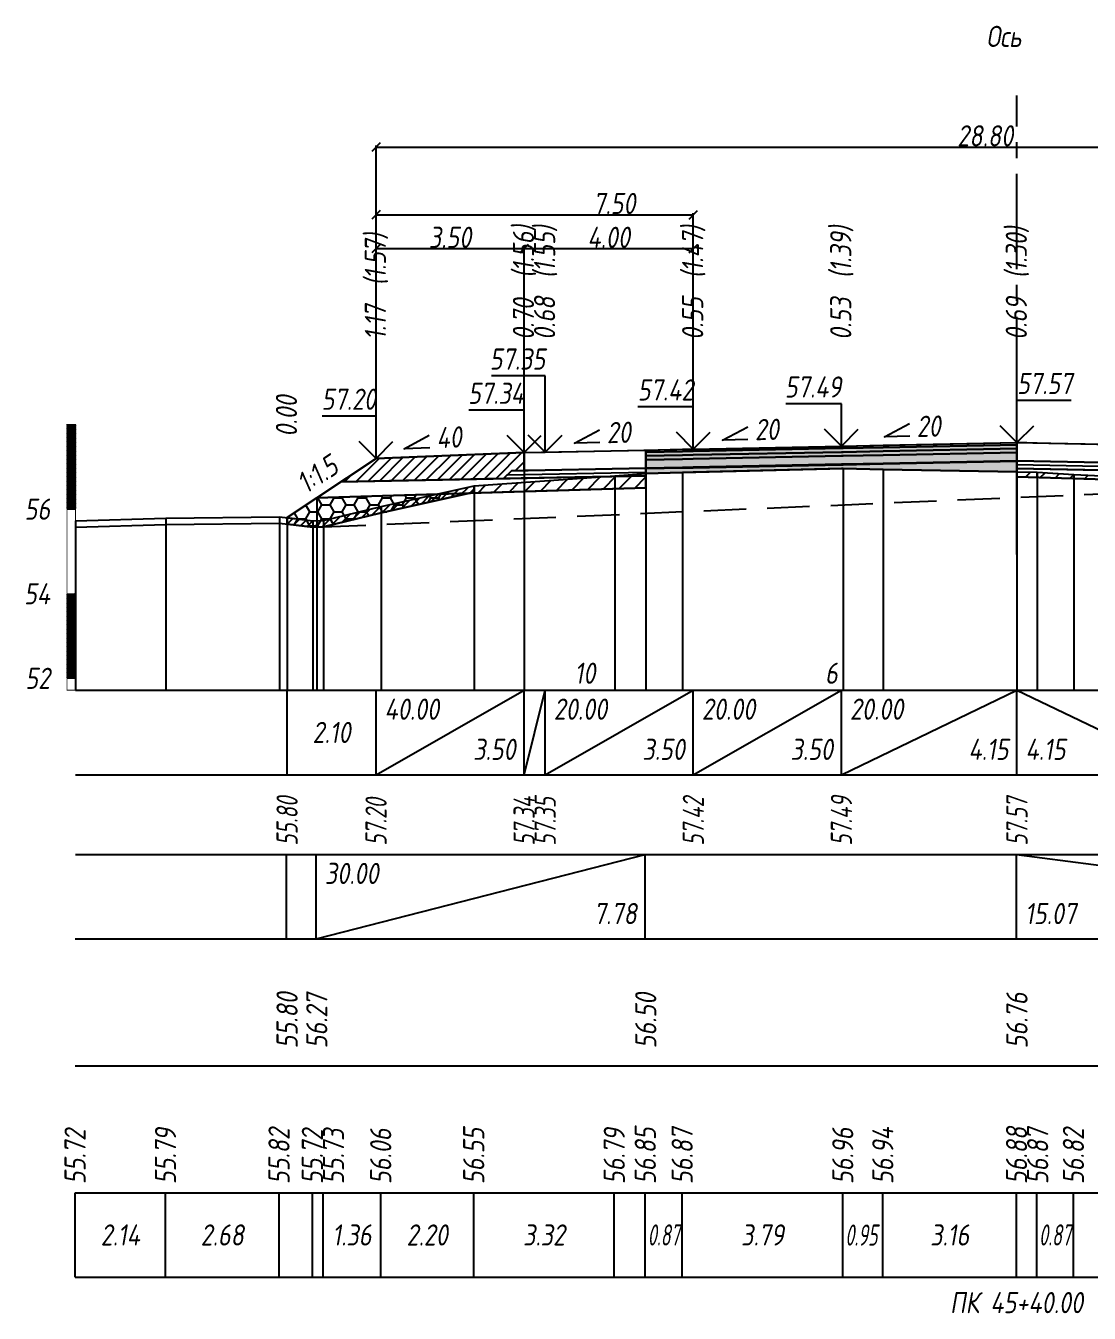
# Model space of a CAD drawing. Extents: x -717 to 1451, y -133302 to 233.
# Drawn here: x -308.7 to -183, y -71871.7 to -71719.4 of the extents above; entities that cross this region are included whole.
import ezdxf
from ezdxf.enums import TextEntityAlignment as Align

# ---------------------------------------------------------------- set-up
doc = ezdxf.new("R2010")
doc.units = 0
doc.linetypes.add('осевая2', pattern=[1.125, 0.75, -0.125, 0.125, -0.125])
doc.linetypes.add('штриховая', pattern=[0.75, 0.5, -0.25])
for name, color, linetype in [('Интерполированный поперечник', 2, 'Continuous'), ('Код_510', 7, 'Continuous'), ('Код_514', 1, 'Continuous'), ('Код_516', 1, 'Continuous'), ('Контур_0', 7, 'Continuous'), ('Контур_2521', 7, 'Continuous'), ('Контур_2564', 7, 'Continuous'), ('Контур_2660', 7, 'Continuous'), ('Контур_2665', 7, 'Continuous'), ('Контур_400', 7, 'Continuous'), ('Контур_508', 7, 'Continuous'), ('Контур_512', 7, 'Continuous'), ('Контур_513', 7, 'Continuous'), ('Красный поперечник', 1, 'Continuous'), ('Линейка абсолютных высот', 7, 'Continuous'), ('Объём_2501', 7, 'Continuous'), ('Объём_2564', 7, 'Continuous'), ('Объём_2650', 7, 'Continuous'), ('Объём_2660', 7, 'Continuous'), ('Объём_2661', 7, 'Continuous'), ('Объём_2665', 7, 'Continuous'), ('Объём_2666', 7, 'Continuous'), ('Объём_2753', 7, 'Continuous'), ('Ось', 1, 'осевая2'), ('Откосы', 7, 'Continuous'), ('Отметки покрытия', 7, 'Continuous'), ('Подписи поперечников', 7, 'Continuous'), ('Рабочие отметки', 7, 'Continuous'), ('Рабочие отметки доп.', 7, 'Continuous'), ('Слои выравнивания', 7, 'Continuous'), ('Таблица', 7, 'Continuous'), ('Уклоны проезжей части', 7, 'Continuous'), ('Черный поперечник', 3, 'Continuous')]:
    doc.layers.add(name, color=color, linetype=linetype)
for name, color, linetype, true_color in [('Контур_2540', 2, 'Continuous', 0xffff00), ('Контур_2560', 2, 'Continuous', 0xffff00), ('Контур_2561', 7, 'Continuous', 0xff8040), ('Контур_2562', 3, 'Continuous', 0x00ff00), ('Контур_2563', 7, 'Continuous', 0xff8000), ('Контур_2570', 7, 'Continuous', 0x80ff00), ('Контур_2725', 7, 'Continuous', 0x323232), ('Контур_2736', 4, 'Continuous', 0x00ffff), ('Контур_2760', 7, 'Continuous', 0x323232), ('Контур_2761', 7, 'Continuous', 0x323232), ('Контур_2762', 7, 'Continuous', 0x323232), ('Контур_2763', 7, 'Continuous', 0x323232), ('Контур_2764', 7, 'Continuous', 0x323232), ('Контур_2765', 7, 'Continuous', 0x323232), ('Контур_402', 7, 'Continuous', 0xff6464), ('Контур_703', 4, 'Continuous', 0x00ffff), ('Объём_2500', 7, 'Continuous', 0xc0c0c0), ('Объём_2520', 7, 'Continuous', 0x80ffff), ('Объём_2540', 2, 'Continuous', 0xffff00), ('Объём_2560', 2, 'Continuous', 0xffff00), ('Объём_2561', 7, 'Continuous', 0xff8040), ('Объём_2562', 3, 'Continuous', 0x00ff00), ('Объём_2563', 7, 'Continuous', 0xff8000), ('Объём_2570', 7, 'Continuous', 0x80ff00), ('Объём_2600', 7, 'Continuous', 0x808000), ('Объём_2746', 2, 'Continuous', 0xffff00)]:
    doc.layers.add(name, color=color, linetype=linetype, true_color=true_color)
doc.styles.get("Standard").update_dxf_attribs({"font": 'txt', "height": 2.5})
doc.styles.add('М', font='romand.shx', dxfattribs={"width": 0.8, "oblique": 10, "height": 2.5})
doc.dimstyles.get("Standard").update_dxf_attribs({"dimtxt": 0.18, "dimasz": 0.18, "dimexe": 0.18, "dimexo": 0.0625, "dimgap": 0.09, "dimtad": 0, "dimtih": 1, "dimtoh": 1, "dimdec": 4, "dimzin": 0, "dimdsep": 46, "dimtxsty": 'Standard', "dimcen": 0.09, "dimadec": 0, "dimazin": 0, "dimtfac": 1, "dimtdec": 4, "dimtofl": 0, "dimtmove": 0, "dimatfit": 3, "dimfxl": 1, "dimtolj": 1, "dimtzin": 0, "dimarcsym": 0})
pattern_1 = [(45.00000125, (-382.841165, -2495.954446), (-0.026516505928, 0.026516504769), []), (135.00000034, (-382.841165, -2495.954446), (-0.02651650519, -0.026516505506), [])]
pattern_2 = [(45, (-383.7343, 0), (-0.898025612, 0.898025612), [])]

# ---------------------------------------------------------------- blocks, each defined once
blk = doc.blocks.new('_Oblique')
at = {"color": 0, "linetype": 'ByBlock', "lineweight": -2}
blk.add_line((-0.5, -0.5), (0.5, 0.5), dxfattribs=at)
blk = doc.blocks.new('*D2999')
at = {"color": 0, "lineweight": -2, "transparency": 16777216}
for p, q in [((-267.33, -71770.6), (-267.33, -71745.62)), ((-267.33, -71745.8), (-249.83, -71745.8)), ((-249.83, -71769.9), (-249.83, -71745.62))]:
    blk.add_line(p, q, dxfattribs=at)
at = {"layer": 'Defpoints', "color": 0, "transparency": 16777216}
for p in [(-249.83, -71745.8), (-249.83, -71769.96), (-267.33, -71770.66)]:
    blk.add_point(p, dxfattribs=at)
at = {"color": 0, "lineweight": -2, "transparency": 16777216, "rotation": 180}
blk.add_blockref('_Oblique', (-267.33, -71745.8), dxfattribs=at)
at = {"color": 0, "lineweight": -2, "transparency": 16777216}
blk.add_blockref('_Oblique', (-249.83, -71745.8), dxfattribs=at)
at = {"color": 0, "transparency": 16777216, "insert": (-258.58, -71744.46), "char_height": 2.5, "width": 0.75, "attachment_point": 5, "style": 'М'}
blk.add_mtext('\\A1;3.50', dxfattribs=at)
blk = doc.blocks.new('*D3001')
at = {"color": 0, "lineweight": -2, "transparency": 16777216}
for p, q in [((-249.83, -71769.9), (-249.83, -71745.62)), ((-249.83, -71745.8), (-229.83, -71745.8)), ((-229.83, -71769.5), (-229.83, -71745.62))]:
    blk.add_line(p, q, dxfattribs=at)
at = {"layer": 'Defpoints', "color": 0, "transparency": 16777216}
for p in [(-229.83, -71745.8), (-249.83, -71769.96), (-229.83, -71769.56)]:
    blk.add_point(p, dxfattribs=at)
at = {"color": 0, "lineweight": -2, "transparency": 16777216, "rotation": 180}
blk.add_blockref('_Oblique', (-249.83, -71745.8), dxfattribs=at)
at = {"color": 0, "lineweight": -2, "transparency": 16777216}
blk.add_blockref('_Oblique', (-229.83, -71745.8), dxfattribs=at)
at = {"color": 0, "transparency": 16777216, "insert": (-239.83, -71744.46), "char_height": 2.5, "width": 0.72, "attachment_point": 5, "style": 'М'}
blk.add_mtext('\\A1;4.00', dxfattribs=at)
blk = doc.blocks.new('*D3004')
at = {"color": 0, "lineweight": -2, "transparency": 16777216}
for p, q in [((-267.33, -71770.6), (-267.33, -71741.62)), ((-267.33, -71741.8), (-229.83, -71741.8)), ((-229.83, -71769.5), (-229.83, -71741.62))]:
    blk.add_line(p, q, dxfattribs=at)
at = {"layer": 'Defpoints', "color": 0, "transparency": 16777216}
for p in [(-229.83, -71741.8), (-229.83, -71769.56), (-267.33, -71770.66)]:
    blk.add_point(p, dxfattribs=at)
at = {"color": 0, "lineweight": -2, "transparency": 16777216, "rotation": 180}
blk.add_blockref('_Oblique', (-267.33, -71741.8), dxfattribs=at)
at = {"color": 0, "lineweight": -2, "transparency": 16777216}
blk.add_blockref('_Oblique', (-229.83, -71741.8), dxfattribs=at)
at = {"color": 0, "transparency": 16777216, "insert": (-239.17, -71740.46), "char_height": 2.5, "width": 0.75, "attachment_point": 5, "style": 'М'}
blk.add_mtext('\\A1;7.50', dxfattribs=at)
blk = doc.blocks.new('*D3005')
at = {"color": 0, "lineweight": -2, "transparency": 16777216}
for p, q in [((-267.33, -71770.6), (-267.33, -71733.62)), ((-123.33, -71770.3), (-123.33, -71733.62)), ((-267.33, -71733.8), (-123.33, -71733.8))]:
    blk.add_line(p, q, dxfattribs=at)
at = {"layer": 'Defpoints', "color": 0, "transparency": 16777216}
for p in [(-123.33, -71733.8), (-267.33, -71770.66), (-123.33, -71770.36)]:
    blk.add_point(p, dxfattribs=at)
at = {"color": 0, "lineweight": -2, "transparency": 16777216, "rotation": 180}
blk.add_blockref('_Oblique', (-267.33, -71733.8), dxfattribs=at)
at = {"color": 0, "lineweight": -2, "transparency": 16777216}
blk.add_blockref('_Oblique', (-123.33, -71733.8), dxfattribs=at)
at = {"color": 0, "transparency": 16777216, "insert": (-195.33, -71732.46), "char_height": 2.5, "width": 0.93, "attachment_point": 5, "style": 'М'}
blk.add_mtext('\\A1;28.80', dxfattribs=at)

msp = doc.modelspace()

# ---------------------------------------------------------------- hatches: boundary and pattern name
at = {"layer": 'Линейка абсолютных высот'}
h = msp.add_hatch(dxfattribs=at)
h.set_pattern_fill('ANSI37', scale=0.3, style=0)
h.set_pattern_definition(pattern_1)
h.paths.add_polyline_path([(-302.841, -71776.605), (-302.841, -71766.605), (-303.841, -71766.605), (-303.841, -71776.605)])
h = msp.add_hatch(dxfattribs=at)
h.set_pattern_fill('ANSI37', scale=0.3, style=0)
h.set_pattern_definition(pattern_1)
h.paths.add_polyline_path([(-302.841, -71796.605), (-302.841, -71786.605), (-303.841, -71786.605), (-303.841, -71796.605)])
at = {"layer": 'Объём_2563'}
h = msp.add_hatch(dxfattribs=at)
h.set_pattern_fill('ANSI31', color=256, scale=0.3)
h.set_pattern_definition([(45, (-383.7343, 0), (-0.673519209, 0.673519209), [])])
h.paths.add_polyline_path([(-251.328, -71772.079), (-252.246, -71772.997), (-271.503, -71773.382), (-267.328, -71770.599), (-249.828, -71769.899), (-249.828, -71772.049)])
at = {"layer": 'Объём_2570'}
h = msp.add_hatch(dxfattribs=at)
h.set_pattern_fill('ANSI31', color=256, scale=0.2)
h.set_pattern_definition([(45, (-383.7343, 0), (-0.449012806, 0.449012806), [])])
h.paths.add_polyline_path([(-255.727, -71774.582), (-266.72, -71777.055), (-273.538, -71778.706), (-274.799, -71778.75), (-277.841, -71778.358), (-277.841, -71777.608), (-274.799, -71778), (-273.538, -71777.956), (-266.72, -71776.305), (-255.727, -71773.832)])
at = {"layer": 'Объём_2600'}
h = msp.add_hatch(dxfattribs=at)
h.set_pattern_fill('ANSI31', color=6, scale=0.4)
h.set_pattern_definition(pattern_2)
h.paths.add_polyline_path([(-239.117, -71772.659), (-235.45, -71772.379), (-235.45, -71774.1), (-256.376, -71774.728), (-255.727, -71774.582), (-255.727, -71773.832)])
h = msp.add_hatch(dxfattribs=at)
h.set_pattern_fill('ANSI31', color=6, scale=0.4)
h.set_pattern_definition(pattern_2)
h.paths.add_polyline_path([(-189.187, -71772.234), (-184.853, -71772.494), (-170.922, -71773.175), (-170.922, -71773.404), (-191.578, -71772.784), (-191.578, -71772.19)])
h = msp.add_hatch(dxfattribs=at)
h.set_pattern_fill('HONEY', color=5, scale=0.3)
h.set_pattern_definition([(0, (-383.7343, 0), (1.42875, 0.8248891935), [0.9525, -1.905]), (120, (-383.7343, 0), (-1.428749997, 0.824889199), [0.9525, -1.905]), (60, (-383.7343, 0), (3e-09, 1.649778392), [-1.905, 0.9525])])
h.paths.add_polyline_path([(-266.72, -71777.055), (-273.538, -71778.706), (-274.799, -71778.75), (-277.841, -71778.358), (-277.841, -71777.608), (-274.329, -71775.266), (-256.376, -71774.728)])
at = {"layer": 'Слои выравнивания'}
for color, points in [(2, [(-235.45, -71769.611), (-231.089, -71769.524), (-229.828, -71769.499), (-212.328, -71769.149), (-212.114, -71769.145), (-207.384, -71769.05), (-191.578, -71768.734), (-191.578, -71768.984), (-207.384, -71769.3), (-212.114, -71769.395), (-212.328, -71769.399), (-229.828, -71769.749), (-231.089, -71769.774), (-235.45, -71769.861)]), (3, [(-235.45, -71769.861), (-231.089, -71769.774), (-229.828, -71769.749), (-212.328, -71769.399), (-212.114, -71769.395), (-207.384, -71769.3), (-191.578, -71768.984), (-191.578, -71769.434), (-207.384, -71769.75), (-212.114, -71769.845), (-212.328, -71769.849), (-229.828, -71770.199), (-231.089, -71770.224), (-235.45, -71770.311)]), (4, [(-235.45, -71770.311), (-231.089, -71770.224), (-229.828, -71770.199), (-212.328, -71769.849), (-212.114, -71769.845), (-207.384, -71769.75), (-191.578, -71769.434), (-191.578, -71769.884), (-207.384, -71770.2), (-212.114, -71770.295), (-212.328, -71770.299), (-229.828, -71770.649), (-231.089, -71770.674), (-235.45, -71770.761)]), (5, [(-235.45, -71770.761), (-231.089, -71770.674), (-229.828, -71770.649), (-212.328, -71770.299), (-212.114, -71770.295), (-207.384, -71770.2), (-191.578, -71769.884), (-191.578, -71770.884), (-207.384, -71771.2), (-212.114, -71771.295), (-212.328, -71771.299), (-229.828, -71771.649), (-231.089, -71771.674), (-235.45, -71771.761)]), (7, [(-235.45, -71771.761), (-231.089, -71771.674), (-229.828, -71771.649), (-212.328, -71771.299), (-212.114, -71771.295), (-207.384, -71771.2), (-191.578, -71770.884), (-191.578, -71770.934), (-207.384, -71771.25), (-212.114, -71771.345), (-212.328, -71771.349), (-229.828, -71771.699), (-231.089, -71771.724), (-235.45, -71771.811)]), (6, [(-235.45, -71771.811), (-231.089, -71771.724), (-229.828, -71771.699), (-212.328, -71771.349), (-212.114, -71771.345), (-207.384, -71771.25), (-191.578, -71770.934), (-191.578, -71772.19), (-207.384, -71771.902), (-212.114, -71771.795), (-212.328, -71771.801), (-229.828, -71772.247), (-231.089, -71772.279), (-235.45, -71772.379)])]:
    msp.add_hatch(color=color, dxfattribs=at).paths.add_polyline_path(points)

# ---------------------------------------------------------------- linework, layer by layer
at = {"layer": 'Интерполированный поперечник', "linetype": 'штриховая', "ltscale": 10, "flags": 128}
msp.add_lwpolyline([(-273.538, -71778.706), (-161.91, -71773.953)], dxfattribs=at)
at = {"layer": 'Код_510'}
for p, q in [((-302.895, -71867.421), (-302.895, -71857.421)), ((-292.209, -71867.421), (-292.209, -71857.421)), ((-278.793, -71867.421), (-278.793, -71857.421)), ((-274.853, -71867.421), (-274.853, -71857.421)), ((-273.592, -71867.421), (-273.592, -71857.421)), ((-266.774, -71867.421), (-266.774, -71857.421)), ((-255.781, -71867.421), (-255.781, -71857.421)), ((-239.171, -71867.421), (-239.171, -71857.421)), ((-235.504, -71867.421), (-235.504, -71857.421)), ((-231.144, -71867.421), (-231.144, -71857.421)), ((-212.169, -71867.421), (-212.169, -71857.421)), ((-207.439, -71867.421), (-207.439, -71857.421)), ((-191.632, -71867.421), (-191.632, -71857.421)), ((-189.242, -71867.421), (-189.242, -71857.421)), ((-184.907, -71867.421), (-184.907, -71857.421))]:
    msp.add_line(p, q, dxfattribs=at)
at = {"layer": 'Код_514'}
for p, q in [((-277.841, -71808), (-277.841, -71798)), ((-267.328, -71808), (-267.328, -71798)), ((-267.328, -71808), (-249.828, -71798)), ((-249.828, -71808), (-249.828, -71798)), ((-249.828, -71808), (-247.328, -71798)), ((-247.328, -71808), (-247.328, -71798)), ((-247.328, -71808), (-229.828, -71798)), ((-229.828, -71808), (-229.828, -71798)), ((-229.828, -71808), (-212.328, -71798)), ((-212.328, -71808), (-212.328, -71798)), ((-212.328, -71808), (-191.578, -71798)), ((-191.578, -71808), (-191.578, -71798)), ((-191.578, -71798), (-170.828, -71808))]:
    msp.add_line(p, q, dxfattribs=at)
at = {"layer": 'Код_516'}
for p, q in [((-277.895, -71827.421), (-277.895, -71817.421)), ((-274.383, -71827.421), (-274.383, -71817.421)), ((-274.383, -71827.421), (-235.504, -71817.421)), ((-235.504, -71827.421), (-235.504, -71817.421)), ((-191.632, -71827.421), (-191.632, -71817.421)), ((-191.632, -71817.421), (-116.263, -71827.421))]:
    msp.add_line(p, q, dxfattribs=at)
at = {"layer": 'Контур_0', "color": 18, "true_color": 0x000000, "flags": 128}
for points in [[(-135.828, -71771.999), (-191.578, -71770.884), (-191.578, -71768.734), (-133.328, -71769.899), (-133.328, -71772.049), (-135.828, -71771.999), (-135.828, -71771.999)], [(-247.328, -71771.999), (-249.828, -71772.049), (-249.828, -71769.899), (-235.45, -71769.611), (-235.45, -71771.761), (-247.328, -71771.999), (-247.328, -71771.999)], [(-251.328, -71772.079), (-235.45, -71771.761), (-235.45, -71772.661), (-252.246, -71772.997), (-251.328, -71772.079), (-251.328, -71772.079)], [(-133.328, -71772.949), (-191.578, -71771.784), (-191.578, -71770.884), (-131.828, -71772.079), (-130.909, -71772.997), (-133.328, -71772.949), (-133.328, -71772.949)], [(-271.503, -71773.382), (-252.246, -71772.997), (-251.328, -71772.079), (-249.828, -71772.049)]]:
    msp.add_lwpolyline(points, dxfattribs=at)
at = {"layer": 'Контур_2521', "color": 18, "true_color": 0x000000, "flags": 128}
for points in [[(-191.578, -71771.334), (-131.368, -71772.538)], [(-251.787, -71772.538), (-235.45, -71772.211)]]:
    msp.add_lwpolyline(points, dxfattribs=at)
at = {"layer": 'Контур_2540', "flags": 128}
for points in [[(-191.578, -71772.784), (-191.578, -71771.784), (-118.92, -71773.237), (-116.208, -71775.045), (-191.578, -71772.784), (-191.578, -71772.784)], [(-235.45, -71774.1), (-274.329, -71775.266), (-271.503, -71773.382), (-235.45, -71772.661), (-235.45, -71774.1), (-235.45, -71774.1)]]:
    msp.add_lwpolyline(points, dxfattribs=at)
at = {"layer": 'Контур_2560', "flags": 128}
msp.add_lwpolyline([(-267.328, -71770.599), (-267.328, -71770.599), (-267.328, -71770.599), (-249.828, -71769.899)], dxfattribs=at)
at = {"layer": 'Контур_2561', "flags": 128}
msp.add_lwpolyline([(-249.828, -71769.899), (-249.828, -71769.899), (-267.328, -71770.599), (-267.328, -71770.599), (-249.828, -71769.899)], dxfattribs=at)
at = {"layer": 'Контур_2562', "flags": 128}
msp.add_lwpolyline([(-267.328, -71770.599), (-267.328, -71770.599), (-267.328, -71770.599), (-267.328, -71770.599), (-267.328, -71770.599)], dxfattribs=at)
at = {"layer": 'Контур_2563', "flags": 128}
msp.add_lwpolyline([(-251.328, -71772.079), (-252.246, -71772.997), (-271.503, -71773.382), (-267.328, -71770.599), (-249.828, -71769.899), (-249.828, -71772.049), (-251.328, -71772.079), (-251.328, -71772.079)], dxfattribs=at)
at = {"layer": 'Контур_2564', "flags": 128}
msp.add_lwpolyline([(-267.328, -71770.599), (-249.828, -71769.899)], dxfattribs=at)
at = {"layer": 'Контур_2570', "flags": 128}
msp.add_lwpolyline([(-302.841, -71778.731), (-292.154, -71778.401), (-278.739, -71778.242), (-274.799, -71778.75), (-273.538, -71778.706), (-273.538, -71778.706), (-266.72, -71777.055), (-255.727, -71774.582), (-255.727, -71773.832), (-239.117, -71772.659), (-235.45, -71772.379), (-231.089, -71772.279), (-212.114, -71771.795), (-207.384, -71771.902), (-191.578, -71772.19), (-189.187, -71772.234), (-184.853, -71772.494), (-170.922, -71773.175)], dxfattribs=at)
at = {"layer": 'Контур_2660', "flags": 128}
for points in [[(-191.578, -71772.784), (-116.208, -71775.045)], [(-274.329, -71775.266), (-235.45, -71774.1)]]:
    msp.add_lwpolyline(points, dxfattribs=at)
at = {"layer": 'Контур_2665', "flags": 128}
msp.add_lwpolyline([(-267.328, -71770.599), (-267.328, -71770.599)], dxfattribs=at)
at = {"layer": 'Контур_2725', "flags": 128}
msp.add_lwpolyline([(-235.45, -71772.379), (-231.089, -71772.279), (-229.828, -71772.247), (-212.328, -71771.801), (-212.114, -71771.795), (-207.384, -71771.902), (-191.578, -71772.19)], dxfattribs=at)
at = {"layer": 'Контур_2736', "flags": 128}
msp.add_lwpolyline([(-267.328, -71770.599), (-277.841, -71777.608)], dxfattribs=at)
at = {"layer": 'Контур_2760', "flags": 128}
msp.add_lwpolyline([(-235.45, -71769.611), (-231.089, -71769.524), (-229.828, -71769.499), (-212.328, -71769.149), (-212.114, -71769.145), (-207.384, -71769.05), (-191.578, -71768.734)], dxfattribs=at)
at = {"layer": 'Контур_2761', "flags": 128}
msp.add_lwpolyline([(-235.45, -71769.861), (-231.089, -71769.774), (-229.828, -71769.749), (-212.328, -71769.399), (-212.114, -71769.395), (-207.384, -71769.3), (-191.578, -71768.984)], dxfattribs=at)
at = {"layer": 'Контур_2762', "flags": 128}
msp.add_lwpolyline([(-235.45, -71770.311), (-231.089, -71770.224), (-229.828, -71770.199), (-212.328, -71769.849), (-212.114, -71769.845), (-207.384, -71769.75), (-191.578, -71769.434)], dxfattribs=at)
at = {"layer": 'Контур_2763', "flags": 128}
msp.add_lwpolyline([(-235.45, -71770.761), (-231.089, -71770.674), (-229.828, -71770.649), (-212.328, -71770.299), (-212.114, -71770.295), (-207.384, -71770.2), (-191.578, -71769.884)], dxfattribs=at)
at = {"layer": 'Контур_2764', "flags": 128}
msp.add_lwpolyline([(-235.45, -71771.761), (-231.089, -71771.674), (-229.828, -71771.649), (-212.328, -71771.299), (-212.114, -71771.295), (-207.384, -71771.2), (-191.578, -71770.884)], dxfattribs=at)
at = {"layer": 'Контур_2765', "flags": 128}
msp.add_lwpolyline([(-235.45, -71771.811), (-231.089, -71771.724), (-229.828, -71771.699), (-212.328, -71771.349), (-212.114, -71771.345), (-207.384, -71771.25), (-191.578, -71770.934)], dxfattribs=at)
at = {"layer": 'Контур_400', "flags": 128}
for points in [[(-249.828, -71769.899), (-247.328, -71769.849), (-247.328, -71769.849), (-229.828, -71769.499), (-229.828, -71769.499), (-229.828, -71769.499), (-229.828, -71769.499), (-212.328, -71769.149), (-191.578, -71768.734)], [(-191.578, -71768.734), (-170.828, -71769.149), (-153.328, -71769.499), (-153.328, -71769.499), (-153.328, -71769.499), (-153.328, -71769.499), (-135.828, -71769.849), (-135.828, -71769.849), (-133.328, -71769.899)]]:
    msp.add_lwpolyline(points, dxfattribs=at)
at = {"layer": 'Контур_402', "flags": 128}
msp.add_lwpolyline([(-274.329, -71775.266), (-235.45, -71774.1), (-235.45, -71772.379), (-231.089, -71772.279), (-212.114, -71771.795), (-207.384, -71771.902), (-191.578, -71772.19), (-191.578, -71772.784), (-116.208, -71775.045)], dxfattribs=at)
at = {"layer": 'Контур_508', "flags": 128}
msp.add_lwpolyline([(-277.841, -71777.608), (-274.329, -71775.266), (-235.45, -71774.1), (-235.45, -71772.379), (-231.089, -71772.279), (-212.114, -71771.795), (-207.384, -71771.902), (-191.578, -71772.19), (-191.578, -71772.784), (-116.208, -71775.045), (-116.018, -71775.172), (-114.018, -71775.172), (-110.295, -71772.69)], dxfattribs=at)
at = {"layer": 'Контур_512', "flags": 128}
for points in [[(-191.578, -71772.784), (-116.208, -71775.045), (-116.018, -71775.172), (-114.018, -71775.172), (-110.295, -71772.69)], [(-277.841, -71777.608), (-274.329, -71775.266), (-235.45, -71774.1)]]:
    msp.add_lwpolyline(points, dxfattribs=at)
at = {"layer": 'Контур_513', "flags": 128}
msp.add_lwpolyline([(-277.841, -71777.608), (-274.329, -71775.266), (-235.45, -71774.1), (-235.45, -71772.379), (-231.089, -71772.279), (-212.114, -71771.795), (-207.384, -71771.902), (-191.578, -71772.19), (-191.578, -71772.784), (-116.208, -71775.045), (-116.018, -71775.172), (-114.018, -71775.172), (-110.295, -71772.69)], dxfattribs=at)
at = {"layer": 'Контур_703', "flags": 128}
msp.add_lwpolyline([(-267.328, -71770.599), (-277.841, -71777.608)], dxfattribs=at)
at = {"layer": 'Красный поперечник'}
for p, q in [((-212.328, -71769.149), (-191.578, -71768.734)), ((-191.578, -71768.734), (-170.828, -71769.149)), ((-267.328, -71770.599), (-249.828, -71769.899)), ((-249.828, -71769.899), (-247.328, -71769.849)), ((-247.328, -71769.849), (-229.828, -71769.499)), ((-229.828, -71769.499), (-212.328, -71769.149)), ((-277.841, -71777.608), (-267.328, -71770.599)), ((-191.578, -71772.784), (-191.578, -71798)), ((-235.45, -71774.1), (-235.45, -71798)), ((-274.329, -71775.266), (-274.329, -71798)), ((-277.841, -71777.608), (-277.841, -71798))]:
    msp.add_line(p, q, dxfattribs=at)
at = {"layer": 'Линейка абсолютных высот', "color": 7, "const_width": 0.1, "flags": 128}
for points in [[(-302.841, -71776.605), (-302.841, -71766.605), (-303.841, -71766.605), (-303.841, -71776.605), (-302.841, -71776.605)], [(-302.841, -71786.605), (-302.841, -71776.605), (-303.841, -71776.605), (-303.841, -71786.605), (-302.841, -71786.605)], [(-302.841, -71796.605), (-302.841, -71786.605), (-303.841, -71786.605), (-303.841, -71796.605), (-302.841, -71796.605)], [(-302.841, -71798), (-302.841, -71796.605), (-303.841, -71796.605), (-303.841, -71798), (-302.841, -71798)]]:
    msp.add_lwpolyline(points, dxfattribs=at)
at = {"layer": 'Объём_2500', "color": 18, "true_color": 0x000000, "flags": 128}
for points in [[(-135.828, -71771.999), (-191.578, -71770.884), (-191.578, -71768.734), (-133.328, -71769.899), (-133.328, -71772.049), (-135.828, -71771.999), (-135.828, -71771.999)], [(-247.328, -71771.999), (-249.828, -71772.049), (-249.828, -71769.899), (-235.45, -71769.611), (-235.45, -71771.761), (-247.328, -71771.999), (-247.328, -71771.999)], [(-247.328, -71771.999), (-249.828, -71772.049), (-249.828, -71769.899), (-235.45, -71769.611), (-235.45, -71771.761), (-247.328, -71771.999), (-247.328, -71771.999)]]:
    msp.add_lwpolyline(points, dxfattribs=at)
at = {"layer": 'Объём_2501', "flags": 128}
for points in [[(-249.828, -71769.899), (-247.328, -71769.849), (-247.328, -71769.849), (-229.828, -71769.499), (-229.828, -71769.499), (-229.828, -71769.499), (-229.828, -71769.499), (-212.328, -71769.149), (-191.578, -71768.734)], [(-191.578, -71768.734), (-170.828, -71769.149), (-153.328, -71769.499), (-153.328, -71769.499), (-153.328, -71769.499), (-153.328, -71769.499), (-135.828, -71769.849), (-135.828, -71769.849), (-133.328, -71769.899)], [(-249.828, -71769.899), (-247.328, -71769.849), (-247.328, -71769.849), (-229.828, -71769.499)]]:
    msp.add_lwpolyline(points, dxfattribs=at)
at = {"layer": 'Объём_2520', "color": 250, "flags": 128}
for points in [[(-251.328, -71772.079), (-235.45, -71771.761), (-235.45, -71772.661), (-252.246, -71772.997), (-251.328, -71772.079), (-251.328, -71772.079)], [(-251.328, -71772.079), (-235.45, -71771.761), (-235.45, -71772.661), (-252.246, -71772.997), (-251.328, -71772.079), (-251.328, -71772.079)], [(-133.328, -71772.949), (-191.578, -71771.784), (-191.578, -71770.884), (-131.828, -71772.079), (-130.909, -71772.997), (-133.328, -71772.949), (-133.328, -71772.949)]]:
    msp.add_lwpolyline(points, dxfattribs=at)
at = {"layer": 'Объём_2540', "flags": 128}
for points in [[(-191.578, -71772.784), (-191.578, -71771.784), (-118.92, -71773.237), (-116.208, -71775.045), (-191.578, -71772.784), (-191.578, -71772.784)], [(-235.45, -71774.1), (-274.329, -71775.266), (-271.503, -71773.382), (-235.45, -71772.661), (-235.45, -71774.1), (-235.45, -71774.1)], [(-235.45, -71774.1), (-274.329, -71775.266), (-271.503, -71773.382), (-235.45, -71772.661), (-235.45, -71774.1), (-235.45, -71774.1)]]:
    msp.add_lwpolyline(points, dxfattribs=at)
at = {"layer": 'Объём_2560', "flags": 128}
msp.add_lwpolyline([(-267.328, -71770.599), (-267.328, -71770.599), (-267.328, -71770.599), (-249.828, -71769.899)], dxfattribs=at)
msp.add_lwpolyline([(-267.328, -71770.599), (-267.328, -71770.599), (-267.328, -71770.599), (-249.828, -71769.899)], dxfattribs=at)
at = {"layer": 'Объём_2561', "flags": 128}
msp.add_lwpolyline([(-249.828, -71769.899), (-249.828, -71769.899), (-267.328, -71770.599), (-267.328, -71770.599), (-249.828, -71769.899)], dxfattribs=at)
msp.add_lwpolyline([(-249.828, -71769.899), (-249.828, -71769.899), (-267.328, -71770.599), (-267.328, -71770.599), (-249.828, -71769.899)], dxfattribs=at)
at = {"layer": 'Объём_2562', "flags": 128}
msp.add_lwpolyline([(-267.328, -71770.599), (-267.328, -71770.599), (-267.328, -71770.599), (-267.328, -71770.599), (-267.328, -71770.599)], dxfattribs=at)
msp.add_lwpolyline([(-267.328, -71770.599), (-267.328, -71770.599), (-267.328, -71770.599), (-267.328, -71770.599), (-267.328, -71770.599)], dxfattribs=at)
at = {"layer": 'Объём_2563', "color": 250, "flags": 128}
msp.add_lwpolyline([(-251.328, -71772.079), (-252.246, -71772.997), (-271.503, -71773.382), (-267.328, -71770.599), (-249.828, -71769.899), (-249.828, -71772.049), (-251.328, -71772.079), (-251.328, -71772.079)], dxfattribs=at)
msp.add_lwpolyline([(-251.328, -71772.079), (-252.246, -71772.997), (-271.503, -71773.382), (-267.328, -71770.599), (-249.828, -71769.899), (-249.828, -71772.049), (-251.328, -71772.079), (-251.328, -71772.079)], dxfattribs=at)
at = {"layer": 'Объём_2564', "flags": 128}
msp.add_lwpolyline([(-267.328, -71770.599), (-249.828, -71769.899)], dxfattribs=at)
msp.add_lwpolyline([(-267.328, -71770.599), (-249.828, -71769.899)], dxfattribs=at)
at = {"layer": 'Объём_2570', "flags": 128}
msp.add_lwpolyline([(-255.727, -71774.582), (-266.72, -71777.055), (-273.538, -71778.706), (-274.799, -71778.75), (-277.841, -71778.358), (-277.841, -71777.608), (-274.799, -71778), (-273.538, -71777.956), (-266.72, -71776.305), (-255.727, -71773.832), (-255.727, -71774.582), (-255.727, -71774.582)], dxfattribs=at)
msp.add_lwpolyline([(-255.727, -71774.582), (-266.72, -71777.055), (-273.538, -71778.706), (-274.799, -71778.75), (-277.841, -71778.358), (-277.841, -71777.608), (-274.799, -71778), (-273.538, -71777.956), (-266.72, -71776.305), (-255.727, -71773.832), (-255.727, -71774.582), (-255.727, -71774.582)], dxfattribs=at)
at = {"layer": 'Объём_2600', "color": 5, "flags": 128}
msp.add_lwpolyline([(-266.72, -71777.055), (-273.538, -71778.706), (-274.799, -71778.75), (-277.841, -71778.358), (-277.841, -71777.608), (-274.329, -71775.266), (-256.376, -71774.728), (-266.72, -71777.055), (-266.72, -71777.055)], dxfattribs=at)
msp.add_lwpolyline([(-266.72, -71777.055), (-273.538, -71778.706), (-274.799, -71778.75), (-277.841, -71778.358), (-277.841, -71777.608), (-274.329, -71775.266), (-256.376, -71774.728), (-266.72, -71777.055), (-266.72, -71777.055)], dxfattribs=at)
at = {"layer": 'Объём_2650', "color": 6, "flags": 128}
for points in [[(-239.117, -71772.659), (-235.45, -71772.379), (-235.45, -71774.1), (-256.376, -71774.728), (-255.727, -71774.582), (-255.727, -71773.832), (-239.117, -71772.659), (-239.117, -71772.659)], [(-239.117, -71772.659), (-235.45, -71772.379), (-235.45, -71774.1), (-256.376, -71774.728), (-255.727, -71774.582), (-255.727, -71773.832), (-239.117, -71772.659), (-239.117, -71772.659)], [(-189.187, -71772.234), (-184.853, -71772.494), (-170.922, -71773.175), (-170.922, -71773.404), (-191.578, -71772.784), (-191.578, -71772.19), (-189.187, -71772.234), (-189.187, -71772.234)]]:
    msp.add_lwpolyline(points, dxfattribs=at)
at = {"layer": 'Объём_2660', "flags": 128}
for points in [[(-191.578, -71772.784), (-116.208, -71775.045)], [(-274.329, -71775.266), (-235.45, -71774.1)], [(-274.329, -71775.266), (-235.45, -71774.1)]]:
    msp.add_lwpolyline(points, dxfattribs=at)
at = {"layer": 'Объём_2661', "flags": 128}
msp.add_lwpolyline([(-267.328, -71770.599), (-277.841, -71777.608)], dxfattribs=at)
msp.add_lwpolyline([(-267.328, -71770.599), (-277.841, -71777.608)], dxfattribs=at)
at = {"layer": 'Объём_2665', "flags": 128}
msp.add_lwpolyline([(-267.328, -71770.599), (-267.328, -71770.599)], dxfattribs=at)
msp.add_lwpolyline([(-267.328, -71770.599), (-267.328, -71770.599)], dxfattribs=at)
at = {"layer": 'Объём_2666', "flags": 128}
msp.add_lwpolyline([(-267.328, -71770.599), (-277.841, -71777.608)], dxfattribs=at)
msp.add_lwpolyline([(-267.328, -71770.599), (-277.841, -71777.608)], dxfattribs=at)
at = {"layer": 'Объём_2746', "flags": 128}
for points in [[(-239.117, -71772.659), (-235.45, -71772.379), (-235.45, -71774.1), (-256.376, -71774.728), (-255.727, -71774.582), (-255.727, -71773.832), (-239.117, -71772.659), (-239.117, -71772.659)], [(-239.117, -71772.659), (-235.45, -71772.379), (-235.45, -71774.1), (-256.376, -71774.728), (-255.727, -71774.582), (-255.727, -71773.832), (-239.117, -71772.659), (-239.117, -71772.659)], [(-170.922, -71773.404), (-189.187, -71772.856), (-189.187, -71772.234), (-184.853, -71772.494), (-170.922, -71773.175), (-170.922, -71773.404), (-170.922, -71773.404)]]:
    msp.add_lwpolyline(points, dxfattribs=at)
at = {"layer": 'Объём_2753', "flags": 128}
for points in [[(-189.187, -71768.782), (-191.578, -71768.734)], [(-235.45, -71769.611), (-235.45, -71769.611)], [(-235.45, -71769.611), (-235.45, -71769.611)]]:
    msp.add_lwpolyline(points, dxfattribs=at)
at = {"layer": 'Ось', "ltscale": 15}
msp.add_line((-191.578, -71781.971), (-191.578, -71727.705), dxfattribs=at)
at = {"layer": 'Отметки покрытия', "color": 1}
for p, q in [((-247.328, -71760.849), (-253.678, -71760.849)), ((-247.328, -71769.849), (-247.328, -71760.849)), ((-212.328, -71764.149), (-218.878, -71764.149)), ((-212.328, -71769.149), (-212.328, -71764.149)), ((-191.578, -71768.734), (-191.578, -71763.734)), ((-191.578, -71763.734), (-185.178, -71763.734)), ((-267.328, -71765.599), (-273.678, -71765.599)), ((-267.328, -71770.599), (-267.328, -71765.599)), ((-249.828, -71764.899), (-256.378, -71764.899)), ((-249.828, -71769.899), (-249.828, -71764.899)), ((-229.828, -71764.499), (-236.378, -71764.499)), ((-229.828, -71769.499), (-229.828, -71764.499)), ((-212.328, -71769.149), (-214.328, -71767.149)), ((-212.328, -71769.149), (-210.328, -71767.149)), ((-191.578, -71768.734), (-193.578, -71766.734)), ((-191.578, -71768.734), (-189.578, -71766.734)), ((-267.328, -71770.599), (-269.328, -71768.599)), ((-267.328, -71770.599), (-265.328, -71768.599)), ((-249.828, -71769.899), (-251.828, -71767.899)), ((-249.828, -71769.899), (-247.828, -71767.899)), ((-247.328, -71769.849), (-249.328, -71767.849)), ((-247.328, -71769.849), (-245.328, -71767.849)), ((-229.828, -71769.499), (-231.828, -71767.499)), ((-229.828, -71769.499), (-227.828, -71767.499))]:
    msp.add_line(p, q, dxfattribs=at)
at = {"layer": 'Слои выравнивания'}
for p, q in [((-191.578, -71768.734), (-191.578, -71798)), ((-249.828, -71769.899), (-249.828, -71798)), ((-235.45, -71769.611), (-235.45, -71798))]:
    msp.add_line(p, q, dxfattribs=at)
at = {"layer": 'Слои выравнивания', "color": 2, "flags": 128}
msp.add_lwpolyline([(-235.45, -71769.611), (-231.089, -71769.524), (-229.828, -71769.499), (-212.328, -71769.149), (-212.114, -71769.145), (-207.384, -71769.05), (-191.578, -71768.734), (-191.578, -71768.984), (-207.384, -71769.3), (-212.114, -71769.395), (-212.328, -71769.399), (-229.828, -71769.749), (-231.089, -71769.774), (-235.45, -71769.861)], close=True, dxfattribs=at)
at = {"layer": 'Слои выравнивания', "color": 3, "flags": 128}
msp.add_lwpolyline([(-235.45, -71769.861), (-231.089, -71769.774), (-229.828, -71769.749), (-212.328, -71769.399), (-212.114, -71769.395), (-207.384, -71769.3), (-191.578, -71768.984), (-191.578, -71769.434), (-207.384, -71769.75), (-212.114, -71769.845), (-212.328, -71769.849), (-229.828, -71770.199), (-231.089, -71770.224), (-235.45, -71770.311)], close=True, dxfattribs=at)
at = {"layer": 'Слои выравнивания', "color": 4, "flags": 128}
msp.add_lwpolyline([(-235.45, -71770.311), (-231.089, -71770.224), (-229.828, -71770.199), (-212.328, -71769.849), (-212.114, -71769.845), (-207.384, -71769.75), (-191.578, -71769.434), (-191.578, -71769.884), (-207.384, -71770.2), (-212.114, -71770.295), (-212.328, -71770.299), (-229.828, -71770.649), (-231.089, -71770.674), (-235.45, -71770.761)], close=True, dxfattribs=at)
at = {"layer": 'Слои выравнивания', "color": 5, "flags": 128}
msp.add_lwpolyline([(-235.45, -71770.761), (-231.089, -71770.674), (-229.828, -71770.649), (-212.328, -71770.299), (-212.114, -71770.295), (-207.384, -71770.2), (-191.578, -71769.884), (-191.578, -71770.884), (-207.384, -71771.2), (-212.114, -71771.295), (-212.328, -71771.299), (-229.828, -71771.649), (-231.089, -71771.674), (-235.45, -71771.761)], close=True, dxfattribs=at)
at = {"layer": 'Слои выравнивания', "color": 7, "flags": 128}
msp.add_lwpolyline([(-235.45, -71771.761), (-231.089, -71771.674), (-229.828, -71771.649), (-212.328, -71771.299), (-212.114, -71771.295), (-207.384, -71771.2), (-191.578, -71770.884), (-191.578, -71770.934), (-207.384, -71771.25), (-212.114, -71771.345), (-212.328, -71771.349), (-229.828, -71771.699), (-231.089, -71771.724), (-235.45, -71771.811)], close=True, dxfattribs=at)
at = {"layer": 'Слои выравнивания', "color": 6, "flags": 128}
msp.add_lwpolyline([(-235.45, -71771.811), (-231.089, -71771.724), (-229.828, -71771.699), (-212.328, -71771.349), (-212.114, -71771.345), (-207.384, -71771.25), (-191.578, -71770.934), (-191.578, -71772.19), (-207.384, -71771.902), (-212.114, -71771.795), (-212.328, -71771.801), (-229.828, -71772.247), (-231.089, -71772.279), (-235.45, -71772.379)], close=True, dxfattribs=at)
at = {"layer": 'Таблица'}
for p, q in [((-302.841, -71798), (-85.295, -71798)), ((-302.841, -71808), (-85.295, -71808)), ((-302.841, -71817.421), (-85.295, -71817.421)), ((-302.895, -71827.421), (-85.35, -71827.421)), ((-302.895, -71842.421), (-85.35, -71842.421)), ((-302.895, -71857.421), (-85.35, -71857.421)), ((-302.895, -71867.421), (-85.35, -71867.421))]:
    msp.add_line(p, q, dxfattribs=at)
at = {"layer": 'Уклоны проезжей части', "color": 1, "flags": 128}
for points in [[(-240.869, -71768.721), (-243.868, -71768.781), (-240.899, -71767.221)], [(-223.369, -71768.371), (-226.368, -71768.431), (-223.399, -71766.871)], [(-204.244, -71767.989), (-207.243, -71768.049), (-204.274, -71766.489)], [(-260.988, -71769.348), (-263.985, -71769.468), (-261.047, -71767.849)]]:
    msp.add_lwpolyline(points, dxfattribs=at)
at = {"layer": 'Черный поперечник', "color": 7}
for p, q in [((-212.114, -71771.795), (-212.114, -71798)), ((-239.117, -71772.659), (-239.117, -71798)), ((-235.45, -71772.379), (-235.45, -71798)), ((-231.089, -71772.279), (-231.089, -71798)), ((-207.384, -71771.902), (-207.384, -71798)), ((-191.578, -71772.19), (-191.578, -71798)), ((-189.187, -71772.234), (-189.187, -71798)), ((-184.853, -71772.494), (-184.853, -71798)), ((-255.727, -71773.832), (-255.727, -71798)), ((-266.72, -71776.305), (-266.72, -71798)), ((-292.154, -71777.651), (-292.154, -71798)), ((-278.739, -71777.492), (-278.739, -71798)), ((-302.841, -71777.981), (-302.841, -71798)), ((-274.799, -71778), (-274.799, -71798)), ((-273.538, -71777.956), (-273.538, -71798))]:
    msp.add_line(p, q, dxfattribs=at)
at = {"layer": 'Черный поперечник', "flags": 128}
msp.add_lwpolyline([(-302.841, -71777.981), (-292.154, -71777.651), (-278.739, -71777.492), (-274.799, -71778), (-273.538, -71777.956), (-266.72, -71776.305), (-255.727, -71773.832), (-239.117, -71772.659), (-235.45, -71772.379), (-231.089, -71772.279), (-212.114, -71771.795), (-207.384, -71771.902), (-191.578, -71772.19), (-189.187, -71772.234), (-184.853, -71772.494), (-170.922, -71773.175)], dxfattribs=at)

# ---------------------------------------------------------------- texts
at = {"layer": 'Код_510', "style": 'М', "oblique": 10, "width": 0.8}
for s, p in [('56.85', (-235.504, -71856.421)), ('55.72', (-302.895, -71856.421)), ('55.79', (-292.209, -71856.421)), ('55.82', (-278.793, -71856.421)), ('55.72', (-274.853, -71856.421)), ('55.73', (-272.353, -71856.421)), ('56.06', (-266.774, -71856.421)), ('56.55', (-255.781, -71856.421)), ('56.79', (-239.171, -71856.421)), ('56.87', (-231.144, -71856.421)), ('56.96', (-212.169, -71856.421)), ('56.94', (-207.439, -71856.421)), ('56.88', (-191.632, -71856.421)), ('56.87', (-189.132, -71856.421)), ('56.82', (-184.907, -71856.421))]:
    msp.add_text(s, height=2.5, rotation=90, dxfattribs=at).set_placement(p, align=Align.MIDDLE_LEFT)
at = {"layer": 'Код_510', "style": 'М', "oblique": 10}
for s, width, p in [('2.14', 0.8, (-297.552, -71862.421)), ('2.68', 0.8, (-285.501, -71862.421)), ('1.36', 0.8, (-270.183, -71862.421)), ('2.20', 0.8, (-261.278, -71862.421)), ('3.32', 0.8, (-247.476, -71862.421)), ('0.87', 0.6, (-233.324, -71862.421)), ('3.79', 0.8, (-221.656, -71862.421)), ('0.95', 0.6, (-209.969, -71862.434)), ('3.16', 0.8, (-199.535, -71862.421)), ('0.87', 0.6, (-187.074, -71862.421))]:
    msp.add_text(s, height=2.5, dxfattribs=dict(at, width=width)).set_placement(p, align=Align.MIDDLE_CENTER)
at = {"layer": 'Код_514', "style": 'М', "oblique": 10, "width": 0.8}
for s, p in [('40.00', (-266.328, -71799)), ('20.00', (-246.328, -71799)), ('20.00', (-228.828, -71799)), ('20.00', (-211.328, -71799))]:
    msp.add_text(s, height=2.5, dxfattribs=at).set_placement(p, align=Align.TOP_LEFT)
msp.add_text('2.10', height=2.5, dxfattribs=at).set_placement((-272.584, -71803), align=Align.MIDDLE_CENTER)
for s, p in [('3.50', (-250.828, -71807)), ('3.50', (-230.828, -71807)), ('3.50', (-213.328, -71807)), ('4.15', (-192.578, -71807))]:
    msp.add_text(s, height=2.5, dxfattribs=at).set_placement(p, align=Align.BOTTOM_RIGHT)
msp.add_text('4.15', height=2.5, dxfattribs=at).set_placement((-190.578, -71807), align=Align.BOTTOM_LEFT)
at = {"layer": 'Код_514', "style": 'М', "oblique": 10, "width": 0.7}
for s, p in [('55.80', (-277.841, -71816.382)), ('57.20', (-267.328, -71816.382)), ('57.34', (-249.828, -71816.382)), ('57.35', (-247.328, -71816.382)), ('57.42', (-229.828, -71816.382)), ('57.49', (-212.328, -71816.382)), ('57.57', (-191.578, -71816.382))]:
    msp.add_text(s, height=2.5, rotation=90, dxfattribs=at).set_placement(p, align=Align.MIDDLE_LEFT)
at = {"layer": 'Код_516', "style": 'М', "oblique": 10, "width": 0.8}
msp.add_text('30.00', height=2.5, dxfattribs=at).set_placement((-273.383, -71818.421), align=Align.TOP_LEFT)
msp.add_text('7.78', height=2.5, dxfattribs=at).set_placement((-236.504, -71826.421), align=Align.BOTTOM_RIGHT)
msp.add_text('15.07', height=2.5, dxfattribs=at).set_placement((-190.632, -71826.421), align=Align.BOTTOM_LEFT)
for s, p in [('55.80', (-277.841, -71840.371)), ('56.27', (-274.329, -71840.371)), ('56.50', (-235.45, -71840.371)), ('56.76', (-191.578, -71840.371))]:
    msp.add_text(s, height=2.5, rotation=90, dxfattribs=at).set_placement(p, align=Align.MIDDLE_LEFT)
at = {"layer": 'Линейка абсолютных высот', "style": 'М', "oblique": 10, "width": 0.8}
for s, p in [('56', (-305.841, -71776.605)), ('54', (-305.841, -71786.605)), ('52', (-305.841, -71796.605))]:
    msp.add_text(s, height=2.5, dxfattribs=at).set_placement(p, align=Align.MIDDLE_RIGHT)
at = {"layer": 'Ось', "ltscale": 15, "style": 'М', "oblique": 10, "width": 0.8}
msp.add_text('Ось ', height=2.5, dxfattribs=at).set_placement((-192.471, -71722.705), align=Align.BOTTOM_CENTER)
at = {"layer": 'Откосы', "color": 1, "style": 'М', "oblique": 10, "width": 0.8}
for s, rotation, p in [('20', 1.14576, (-201.973, -71768.798)), ('40', 2.29061, (-258.618, -71770.106)), ('20', 1.14576, (-238.598, -71769.53)), ('20', 1.14576, (-221.098, -71769.18)), ('1:1.5', 33.69007, (-273.139, -71774.128))]:
    msp.add_text(s, height=2.5, rotation=rotation, dxfattribs=at).set_placement(p, align=Align.BOTTOM_CENTER)
at = {"layer": 'Отметки покрытия', "color": 1, "style": 'М', "oblique": 10, "width": 0.8}
for s, p in [('57.35', (-247.328, -71760.856)), ('57.49', (-212.328, -71764.156)), ('57.20', (-267.328, -71765.606)), ('57.34', (-249.828, -71764.906)), ('57.42', (-229.828, -71764.506))]:
    msp.add_text(s, height=2.5, dxfattribs=at).set_placement(p, align=Align.BOTTOM_RIGHT)
msp.add_text('57.57', height=2.5, dxfattribs=at).set_placement((-191.578, -71763.741), align=Align.BOTTOM_LEFT)
at = {"layer": 'Подписи поперечников', "style": 'М', "oblique": 10, "width": 0.8}
msp.add_text('ПК 45+40.00', height=2.5, dxfattribs=at).set_placement((-191.632, -71872.421), align=Align.BOTTOM_CENTER)
at = {"layer": 'Рабочие отметки', "color": 1, "style": 'М', "oblique": 10, "width": 0.8}
for s, p in [('0.70', (-249.906, -71756.599)), ('0.68', (-247.406, -71756.599)), ('0.55', (-229.906, -71756.599)), ('0.53', (-212.406, -71756.599)), ('0.69', (-191.656, -71756.599)), ('1.17', (-267.406, -71756.599)), ('0.00', (-277.919, -71768.039))]:
    msp.add_text(s, height=2.5, rotation=90, dxfattribs=at).set_placement(p, align=Align.MIDDLE_LEFT)
at = {"layer": 'Рабочие отметки доп.', "color": 1, "style": 'М', "oblique": 10, "width": 0.8}
for s, p in [('(1.56)', (-249.906, -71749.249)), ('(1.55)', (-247.406, -71749.299)), ('(1.47)', (-229.906, -71749.299)), ('(1.57)', (-267.406, -71750.149)), ('(1.39)', (-212.406, -71749.299)), ('(1.30)', (-191.656, -71749.299))]:
    msp.add_text(s, height=2.5, rotation=90, dxfattribs=at).set_placement(p, align=Align.MIDDLE_LEFT)
at = {"layer": 'Слои выравнивания', "style": 'М', "oblique": 10, "width": 0.8}
for s, p in [('10', (-242.639, -71798)), ('6', (-213.514, -71798))]:
    msp.add_text(s, height=2.5, dxfattribs=at).set_placement(p, align=Align.BOTTOM_CENTER)

# ---------------------------------------------------------------- dimensions: what is measured, and where the dimension line sits
at = {"color": 5}
for base, p1, p2, picture, middle in [((-123.328, -71733.796), (-267.328, -71770.661), (-123.328, -71770.361), '*D3005', (-195.328, -71732.456)), ((-249.828, -71745.796), (-267.328, -71770.661), (-249.828, -71769.961), '*D2999', (-258.578, -71744.456)), ((-229.828, -71745.796), (-249.828, -71769.961), (-229.828, -71769.561), '*D3001', (-239.828, -71744.456))]:
    dim = msp.add_linear_dim(base=base, p1=p1, p2=p2, angle=180, dimstyle='Standard', override={"dimtxt": 2.5, "dimasz": 1, "dimtad": 1, "dimdec": 2, "dimlfac": 0.2, "dimtxsty": 'М', "dimblk1": 'Oblique', "dimblk2": 'Oblique', "dimsah": 1}, dxfattribs=at)
    dim.commit()
    dim.dimension.update_dxf_attribs({"geometry": picture, "text_midpoint": middle})
dim = msp.add_linear_dim(base=(-229.828, -71741.796), p1=(-267.328, -71770.661), p2=(-229.828, -71769.561), angle=180, dimstyle='Standard', override={"dimtxt": 2.5, "dimasz": 1, "dimtad": 1, "dimdec": 2, "dimlfac": 0.2, "dimtxsty": 'М', "dimblk1": 'Oblique', "dimblk2": 'Oblique', "dimsah": 1}, dxfattribs=at)
dim.commit()
dim.dimension.update_dxf_attribs({"geometry": '*D3004', "text_midpoint": (-239.174, -71741.796), "dimtype": 160})

doc.saveas('drawing.dxf')
